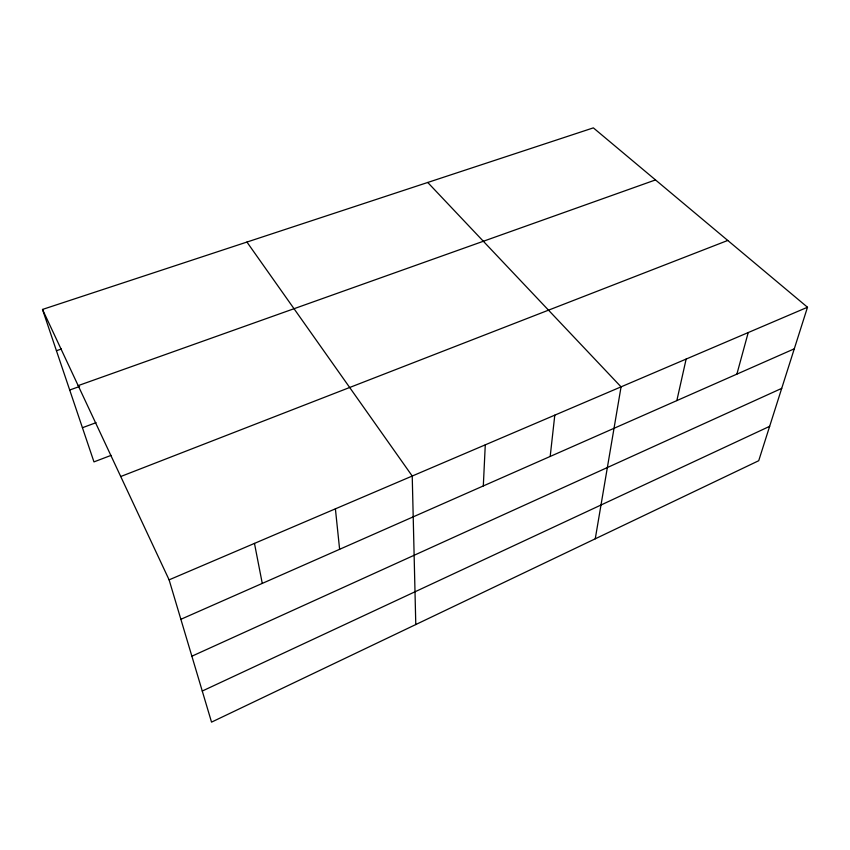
<?xml version="1.0" encoding="UTF-8"?>
<svg xmlns="http://www.w3.org/2000/svg" width="850" height="850" viewBox="0 0 850 850"><rect width="100%" height="100%" fill="white"/><g stroke="black" fill="none" stroke-linecap="round" stroke-linejoin="round"><path stroke-width="1.27" d="M483.31 485.945L485.276 444.848M550.184 456.461L554.795 415.151M595.255 538.815L621.063 386.867L427.731 182.463M676.844 400.605L686.141 359.072M736.876 374.138L748.223 332.562M807.5 307.243L758.721 460.711L211.533 722.128L169.107 579.849L42.5 309.442L593.364 127.872L807.5 307.243L169.107 579.849M202.268 691.039L769.654 426.328M191.877 656.2L781.713 388.376M180.869 619.299L794.282 348.819M120.732 476.521L727.759 240.454M111.042 455.388L93.968 461.89L42.5 309.442M82.429 427.72L96.061 422.673M78.168 385.624L655.499 179.924M69.7 390.012L79.613 386.474M56.429 350.721L61.402 349.01M246.936 242.059L412.229 476.032L415.788 624.548M254.469 543.405L262.267 583.408M335.399 508.842L339.618 549.312"/></g></svg>
